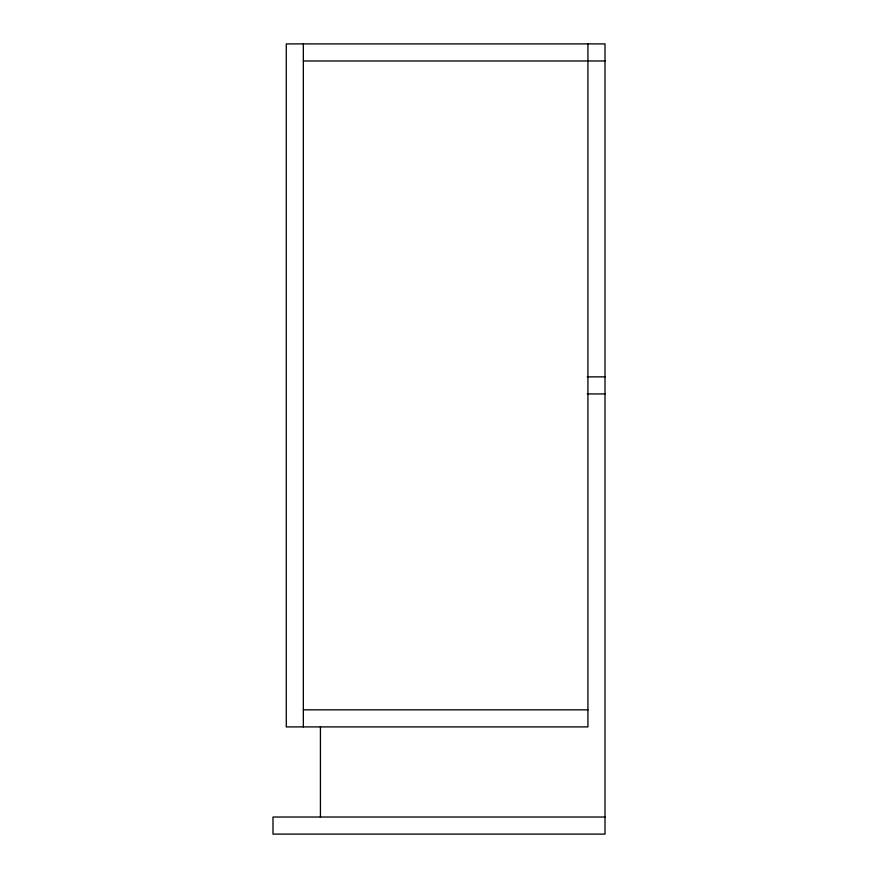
<?xml version="1.0" encoding="UTF-8"?>
<svg xmlns="http://www.w3.org/2000/svg" width="878" height="878" viewBox="0 0 878 878"><rect width="100%" height="100%" fill="white"/><g stroke="black" fill="none" stroke-linecap="round" stroke-linejoin="round"><path stroke-width="1.32" d="M303.349 60.977L605.008 60.977M587.217 376.871L605.008 376.871M587.217 393.937L605.008 393.937M303.349 709.83L587.931 709.83M605.008 817.023L272.992 817.023L272.992 834.1L605.008 834.1L605.008 43.9L286.272 43.9L286.272 726.907L587.931 726.907L587.931 43.9M320.426 726.633L320.426 817.023M303.349 43.9L303.349 726.907"/></g></svg>
